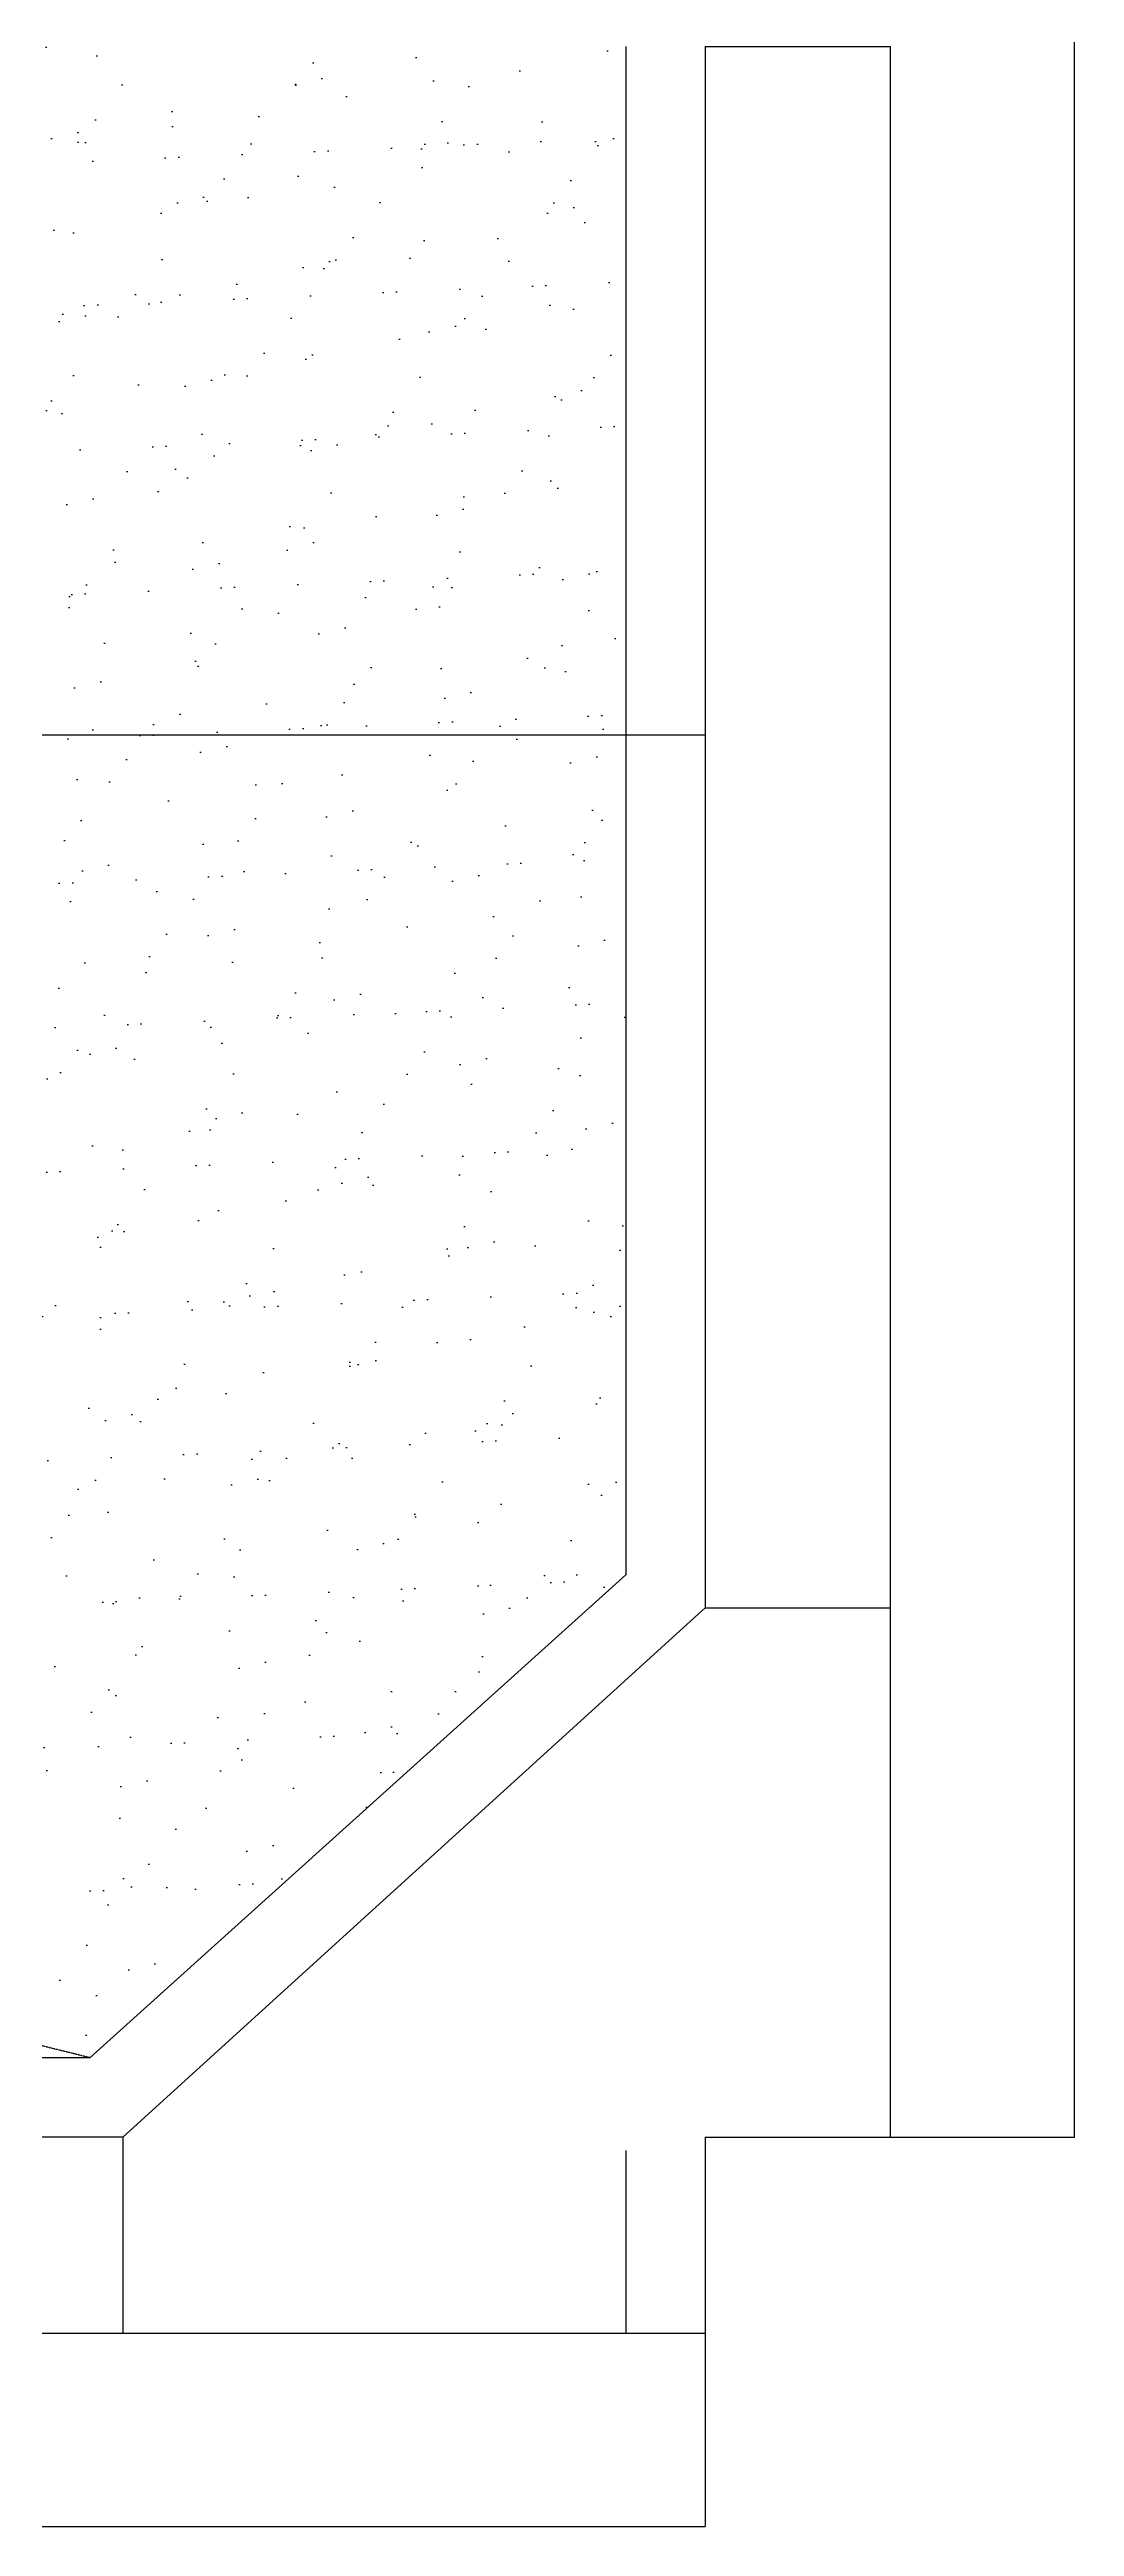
# Model space of a CAD drawing. Header units: millimetres. Extents: x -249630 to 95394, y -188036 to 109963.
# Drawn here: x -87939 to -85518, y 28808 to 34658 of the extents above; entities that cross this region are included whole.
import ezdxf

# ---------------------------------------------------------------- set-up
doc = ezdxf.new("R2010")
doc.units = ezdxf.units.MM
doc.header["$PDMODE"] = 2
doc.linetypes.add('HIDDEN2', pattern=[4.7625, 3.175, -1.5875])
for name, color, linetype in [('04', 4, 'Continuous'), ('Arboles', 86, 'Continuous'), ('cotas', 1, 'Continuous'), ('Layer11', 30, 'Continuous'), ('Layer2', 8, 'Continuous')]:
    doc.layers.add(name, color=color, linetype=linetype)
doc.styles.add('COTAS', font='arial.ttf', dxfattribs={"width": 1.1})
doc.dimstyles.new('Copy of COTA1-50', dxfattribs={"dimscale": 0.5, "dimtxt": 0.22, "dimasz": 0.12, "dimexe": 0.08, "dimexo": 0.05, "dimgap": 0.076, "dimtad": 2, "dimtih": 1, "dimtoh": 1, "dimzin": 4, "dimdsep": 46, "dimtxsty": 'COTAS', "dimblk": 'ARCHTICK', "dimcen": -0.1, "dimclrd": 141, "dimclre": 141, "dimclrt": 11, "dimadec": 0, "dimazin": 0, "dimtfac": 1, "dimtix": 1, "dimtmove": 1, "dimatfit": 3, "dimfxl": 1, "dimtolj": 1, "dimtzin": 0, "dimarcsym": 0})
doc.dimstyles.new('COTA1-50', dxfattribs={"dimscale": 0.5, "dimtxt": 0.22, "dimasz": 0.12, "dimexe": 0.08, "dimexo": 0.05, "dimgap": 0.076, "dimtad": 2, "dimzin": 4, "dimdsep": 46, "dimtxsty": 'COTAS', "dimblk": 'ARCHTICK', "dimcen": -0.1, "dimclrd": 141, "dimclre": 141, "dimclrt": 11, "dimadec": 0, "dimazin": 0, "dimtfac": 1, "dimtix": 1, "dimtmove": 1, "dimatfit": 3, "dimfxl": 1, "dimtolj": 1, "dimtzin": 0, "dimarcsym": 0})
pattern_1 = [(82.5, (-230894.77, -222643.12), (-178.69067, 167.37674), [0, -193.04, 0, -215.9, 0, -206.375]), (52.5, (-230894.77, -222643.12), (-94.50546, 412.36643), [0, -104.14, 0, -173.99, 0, -66.675]), (12.5, (-231005.23, -222753.58), (279.14991, 280.16616), [0, -63.5, 0, -228.6, 0, -298.45]), (2.5, (-231005.23, -222753.58), (191.14055, 348.7754), [0, -31.75, 0, -149.86, 0, -171.45])]

# ---------------------------------------------------------------- blocks, each defined once
blk = doc.blocks.new('_ArchTick')
at = {"color": 0, "linetype": 'ByBlock', "const_width": 0.15}
blk.add_lwpolyline([(-0.5, -0.5), (0.5, 0.5)], dxfattribs=at)
blk = doc.blocks.new('*D61')
at = {"layer": 'cotas', "color": 141, "lineweight": -2, "transparency": 16777216}
for p, q in [((-99140.5, 29264.5), (-99140.5, 28808.4)), ((-86390.5, 29264.5), (-86390.5, 28808.4)), ((-99140.5, 28808.4), (-86390.5, 28808.4))]:
    blk.add_line(p, q, dxfattribs=at)
at = {"layer": 'Defpoints', "color": 0, "transparency": 16777216}
for p in [(-99140.5, 29264.6), (-86390.5, 29264.6), (-86390.5, 28808.4)]:
    blk.add_point(p, dxfattribs=at)
at = {"layer": 'cotas', "color": 141, "lineweight": -2, "transparency": 16777216, "xscale": 0.06, "yscale": 0.06, "zscale": 0.06, "rotation": 180}
blk.add_blockref('_ArchTick', (-99140.5, 28808.4), dxfattribs=at)
at = {"layer": 'cotas', "color": 141, "lineweight": -2, "transparency": 16777216, "xscale": 0.06, "yscale": 0.06, "zscale": 0.06}
blk.add_blockref('_ArchTick', (-86390.5, 28808.4), dxfattribs=at)
at = {"layer": 'cotas', "color": 11, "transparency": 16777216, "insert": (-92765.5, 28808.4), "char_height": 0.11, "attachment_point": 5, "style": 'COTAS'}
blk.add_mtext('\\A1;12750.00', dxfattribs=at)
blk = doc.blocks.new('*D69')
at = {"layer": 'cotas', "color": 141, "lineweight": -2, "transparency": 16777216}
for p, q in [((-89453, 33477.7), (-89453, 33039.6)), ((-86390.5, 33477.7), (-86390.5, 33039.6)), ((-89453, 33039.7), (-86390.5, 33039.7))]:
    blk.add_line(p, q, dxfattribs=at)
at = {"layer": 'Defpoints', "color": 0, "transparency": 16777216}
for p in [(-89453, 33477.8), (-86390.5, 33477.8), (-86390.5, 33039.7)]:
    blk.add_point(p, dxfattribs=at)
at = {"layer": 'cotas', "color": 141, "lineweight": -2, "transparency": 16777216, "xscale": 0.06, "yscale": 0.06, "zscale": 0.06, "rotation": 180}
blk.add_blockref('_ArchTick', (-89453, 33039.7), dxfattribs=at)
at = {"layer": 'cotas', "color": 141, "lineweight": -2, "transparency": 16777216, "xscale": 0.06, "yscale": 0.06, "zscale": 0.06}
blk.add_blockref('_ArchTick', (-86390.5, 33039.7), dxfattribs=at)
at = {"layer": 'cotas', "color": 11, "transparency": 16777216, "insert": (-87921.7, 33039.6), "char_height": 0.11, "attachment_point": 5, "style": 'COTAS'}
blk.add_mtext('\\A1;3062.50', dxfattribs=at)
blk = doc.blocks.new('*D74')
at = {"layer": 'cotas', "color": 141, "lineweight": -2, "transparency": 16777216}
for p, q in [((-85953.2, 58040.3), (-85518.4, 58040.3)), ((-85518.4, 29727.8), (-85518.4, 58040.3)), ((-85953.2, 29727.8), (-85518.4, 29727.8))]:
    blk.add_line(p, q, dxfattribs=at)
at = {"layer": 'Defpoints', "color": 0, "transparency": 16777216}
for p in [(-85953.2, 58040.3), (-85518.4, 58040.3), (-85953.2, 29727.8)]:
    blk.add_point(p, dxfattribs=at)
at = {"layer": 'cotas', "color": 141, "lineweight": -2, "transparency": 16777216, "xscale": 0.06, "yscale": 0.06, "zscale": 0.06}
for p, rotation in [((-85518.4, 58040.3), 90), ((-85518.4, 29727.8), 270)]:
    blk.add_blockref('_ArchTick', p, dxfattribs=dict(at, rotation=rotation))
at = {"layer": 'cotas', "color": 11, "transparency": 16777216, "insert": (-85518.3, 43884), "char_height": 0.11, "attachment_point": 5, "rotation": 90, "style": 'COTAS'}
blk.add_mtext('\\A1;28312.50', dxfattribs=at)
blk = doc.blocks.new('*D210')
at = {"layer": 'Defpoints', "color": 0, "transparency": 16777216}
for p in [(-88640.5, 29727.8), (-87765.5, 29727.8), (-87765.5, 29264.6)]:
    blk.add_point(p, dxfattribs=at)
at = {"layer": 'Layer11', "color": 141, "lineweight": -2, "transparency": 16777216}
for p, q in [((-88640.5, 29727.7), (-88640.5, 29264.5)), ((-87765.5, 29727.7), (-87765.5, 29264.5)), ((-88640.5, 29264.6), (-87765.5, 29264.6))]:
    blk.add_line(p, q, dxfattribs=at)
at = {"layer": 'Layer11', "color": 141, "lineweight": -2, "transparency": 16777216, "xscale": 0.06, "yscale": 0.06, "zscale": 0.06, "rotation": 180}
blk.add_blockref('_ArchTick', (-88640.5, 29264.6), dxfattribs=at)
at = {"layer": 'Layer11', "color": 141, "lineweight": -2, "transparency": 16777216, "xscale": 0.06, "yscale": 0.06, "zscale": 0.06}
blk.add_blockref('_ArchTick', (-87765.5, 29264.6), dxfattribs=at)
at = {"layer": 'Layer11', "color": 11, "transparency": 16777216, "insert": (-88203, 29264.5), "char_height": 0.11, "attachment_point": 5, "style": 'COTAS'}
blk.add_mtext('\\A1;875.00', dxfattribs=at)
blk = doc.blocks.new('*D211')
at = {"layer": 'Defpoints', "color": 0, "transparency": 16777216}
for p in [(-87765.5, 29727.8), (-86578, 29696.5), (-86578, 29264.6)]:
    blk.add_point(p, dxfattribs=at)
at = {"layer": 'Layer11', "color": 141, "lineweight": -2, "transparency": 16777216}
for p, q in [((-87765.5, 29727.7), (-87765.5, 29264.5)), ((-86578, 29696.5), (-86578, 29264.5)), ((-87765.5, 29264.6), (-86578, 29264.6))]:
    blk.add_line(p, q, dxfattribs=at)
at = {"layer": 'Layer11', "color": 141, "lineweight": -2, "transparency": 16777216, "xscale": 0.06, "yscale": 0.06, "zscale": 0.06, "rotation": 180}
blk.add_blockref('_ArchTick', (-87765.5, 29264.6), dxfattribs=at)
at = {"layer": 'Layer11', "color": 141, "lineweight": -2, "transparency": 16777216, "xscale": 0.06, "yscale": 0.06, "zscale": 0.06}
blk.add_blockref('_ArchTick', (-86578, 29264.6), dxfattribs=at)
at = {"layer": 'Layer11', "color": 11, "transparency": 16777216, "insert": (-87171.7, 29264.5), "char_height": 0.11, "attachment_point": 5, "style": 'COTAS'}
blk.add_mtext('\\A1;1187.50', dxfattribs=at)
blk = doc.blocks.new('*D212')
at = {"layer": 'Defpoints', "color": 0, "transparency": 16777216}
for p in [(-86390.5, 29727.8), (-86578, 29696.5), (-86390.5, 29264.6)]:
    blk.add_point(p, dxfattribs=at)
at = {"layer": 'Layer11', "color": 141, "lineweight": -2, "transparency": 16777216}
for p, q in [((-86390.5, 29727.7), (-86390.5, 29264.5)), ((-86578, 29696.5), (-86578, 29264.5)), ((-86578, 29264.6), (-86390.5, 29264.6))]:
    blk.add_line(p, q, dxfattribs=at)
at = {"layer": 'Layer11', "color": 141, "lineweight": -2, "transparency": 16777216, "xscale": 0.06, "yscale": 0.06, "zscale": 0.06, "rotation": 180}
blk.add_blockref('_ArchTick', (-86578, 29264.6), dxfattribs=at)
at = {"layer": 'Layer11', "color": 141, "lineweight": -2, "transparency": 16777216, "xscale": 0.06, "yscale": 0.06, "zscale": 0.06}
blk.add_blockref('_ArchTick', (-86390.5, 29264.6), dxfattribs=at)
at = {"layer": 'Layer11', "color": 11, "transparency": 16777216, "insert": (-86484.2, 29264.5), "char_height": 0.11, "attachment_point": 5, "style": 'COTAS'}
blk.add_mtext('\\A1;187.50', dxfattribs=at)
blk = doc.blocks.new('*D218')
at = {"layer": 'cotas', "color": 141, "lineweight": -2, "transparency": 16777216}
for p, q in [((-86390.5, 34665.3), (-85953.1, 34665.3)), ((-85953.2, 34665.3), (-85953.2, 30977.8)), ((-86390.5, 30977.8), (-85953.1, 30977.8))]:
    blk.add_line(p, q, dxfattribs=at)
at = {"layer": 'Defpoints', "color": 0, "transparency": 16777216}
for p in [(-86390.5, 34665.3), (-86390.5, 30977.8), (-85953.2, 30977.8)]:
    blk.add_point(p, dxfattribs=at)
at = {"layer": 'cotas', "color": 141, "lineweight": -2, "transparency": 16777216, "xscale": 0.06, "yscale": 0.06, "zscale": 0.06}
for p, rotation in [((-85953.2, 34665.3), 90), ((-85953.2, 30977.8), 270)]:
    blk.add_blockref('_ArchTick', p, dxfattribs=dict(at, rotation=rotation))
at = {"layer": 'cotas', "color": 11, "transparency": 16777216, "insert": (-85953.1, 32821.5), "char_height": 0.11, "attachment_point": 5, "rotation": 90, "style": 'COTAS'}
blk.add_mtext('\\A1;3687.50', dxfattribs=at)
blk = doc.blocks.new('*D219')
at = {"layer": 'cotas', "color": 141, "lineweight": -2, "transparency": 16777216}
for p, q in [((-86390.5, 30977.8), (-85953.1, 30977.8)), ((-85953.2, 30977.8), (-85953.2, 29727.8)), ((-86390.5, 29727.8), (-85953.1, 29727.8))]:
    blk.add_line(p, q, dxfattribs=at)
at = {"layer": 'Defpoints', "color": 0, "transparency": 16777216}
for p in [(-86390.5, 30977.8), (-86390.5, 29727.8), (-85953.2, 29727.8)]:
    blk.add_point(p, dxfattribs=at)
at = {"layer": 'cotas', "color": 141, "lineweight": -2, "transparency": 16777216, "xscale": 0.06, "yscale": 0.06, "zscale": 0.06}
for p, rotation in [((-85953.2, 30977.8), 90), ((-85953.2, 29727.8), 270)]:
    blk.add_blockref('_ArchTick', p, dxfattribs=dict(at, rotation=rotation))
at = {"layer": 'cotas', "color": 11, "transparency": 16777216, "insert": (-85953.1, 30352.8), "char_height": 0.11, "attachment_point": 5, "rotation": 90, "style": 'COTAS'}
blk.add_mtext('\\A1;1250.00', dxfattribs=at)

msp = doc.modelspace()

# ---------------------------------------------------------------- hatches: boundary and pattern name
at = {"layer": 'Arboles'}
h = msp.add_hatch(dxfattribs=at)
h.set_pattern_fill('AR-SAND', color=256, scale=5, angle=45, style=0, double=1)
h.set_pattern_definition(pattern_1)
h.paths.add_polyline_path([(-89947.137, 36398.183), (-89947.137, 35598.183), (-90246.256, 35598.183, -0.01236118), (-90194.131, 35473.183), (-89947.137, 35473.183), (-89947.137, 34673.183), (-90080.871, 34673.183, 0.00234352), (-90082.998, 34548.183), (-89947.137, 34548.183), (-89947.137, 33748.183), (-90023.9, 33748.183), (-89956.674, 33670.753), (-89930.237, 33616.285), (-89930.237, 33574.268), (-89947.137, 33549.669), (-89947.137, 32823.183), (-90093.354, 32823.183, 0.00006947), (-90093.394, 32796.158, -0.37069982), (-90074.94, 32770.326, 0.00061449), (-90073.284, 32723.914, 0.00034068), (-90074.216, 32698.183), (-89947.137, 32698.183), (-89947.137, 32665.273), (-89452.993, 32665.273), (-89452.993, 33477.773), (-89765.493, 33477.773), (-89765.493, 33790.273), (-89452.993, 33790.273), (-89452.993, 34665.273), (-89452.993, 34690.273, -1), (-89452.993, 34740.273), (-89452.993, 35188.401, -0.41421356), (-89492.365, 35227.773, -0.41421356), (-89452.993, 35267.145), (-89452.993, 35740.273, -1), (-89452.993, 35790.273), (-87577.993, 35790.273), (-87549.75, 35831.532, 0.15120189), (-87577.993, 35840.273), (-88500.16, 35840.273), (-89452.993, 35840.273), (-89452.993, 36915.273), (-89765.493, 36915.273), (-89765.493, 37227.773), (-92827.993, 37227.773), (-92827.993, 32665.273), (-92447.137, 32665.273), (-92447.137, 32698.183), (-92302.349, 32698.183, 0.00034068), (-92303.281, 32723.914, 0.00061449), (-92301.625, 32770.326, -0.37069982), (-92283.171, 32796.158, 0.00006947), (-92283.211, 32823.183), (-92447.137, 32823.183), (-92447.137, 33623.183), (-92442.98, 33623.183), (-92419.891, 33670.753), (-92352.665, 33748.183), (-92447.137, 33748.183), (-92447.137, 34548.183), (-92293.567, 34548.183, 0.00234352), (-92295.694, 34673.183), (-92447.137, 34673.183), (-92447.137, 35473.183), (-92182.434, 35473.183, -0.01236118), (-92130.309, 35598.183), (-92447.137, 35598.183), (-92447.137, 36398.183), (-91697.137, 36398.183), (-91697.137, 36293.301, -0.12991394), (-91683.012, 36239.855), (-90697.137, 36239.855), (-90697.137, 36398.183)])
h.paths.add_polyline_path([(-89793.475, 33026.54), (-89425.011, 33026.54), (-89425.011, 32817.383), (-89793.475, 32817.383)], flags=24)
h.paths.add_polyline_path([(-91690.89, 36253.45), (-90481.012, 36253.45), (-90481.012, 36464.061), (-91690.89, 36464.061)], flags=25)
h.paths.add_polyline_path([(-91732.709, 36465.347), (-90643.732, 36465.347), (-90643.732, 36740.12), (-91732.709, 36740.12)], flags=24)
h = msp.add_hatch(dxfattribs=at)
h.set_pattern_fill('AR-SAND', color=256, scale=5, angle=45, style=0, double=1)
h.set_pattern_definition(pattern_1)
h.paths.add_polyline_path([(-89452.993, 34665.273), (-89452.993, 32665.273), (-86577.993, 32665.273), (-86577.993, 34415.273), (-86577.993, 34665.273), (-86702.993, 34665.273)])
h.paths.add_polyline_path([(-88154.414, 33026.54), (-87689.071, 33026.54), (-87689.071, 32817.383), (-88154.414, 32817.383)], flags=24)
h.paths.add_polyline_path([(-88969.098, 33452.862), (-88969.098, 33821.327), (-88759.941, 33821.327), (-88759.941, 33452.862)], flags=24)
h = msp.add_hatch(dxfattribs=at)
h.set_pattern_fill('AR-SAND', color=256, scale=5, angle=45, style=0, double=1)
h.set_pattern_definition(pattern_1)
h.paths.add_polyline_path([(-89452.993, 32665.273), (-89947.137, 32522.231), (-89947.137, 31898.183), (-90050.311, 31898.183, -0.01359231), (-90050.82, 31773.183), (-89947.137, 31773.183), (-89947.137, 30973.183), (-90200.44, 30973.183), (-90216.833, 30967.167, -0.00039794), (-90217.871, 30964.654, -0.10917358), (-90226.984, 30848.183), (-89947.137, 30848.183), (-89947.137, 30436.067), (-88853.143, 30165.273), (-87953.078, 30165.273), (-87953.078, 29942.481), (-87843.158, 29915.273), (-86577.993, 31055.438), (-86577.993, 32665.273)])

# ---------------------------------------------------------------- linework, layer by layer
at = {"layer": '04'}
for p, q in [((-86577.993, 34665.273), (-86577.993, 34415.273)), ((-86390.493, 34665.273), (-86390.493, 30977.773)), ((-86577.993, 34415.273), (-86577.993, 31055.438)), ((-86577.993, 31055.438), (-87843.158, 29915.273)), ((-86390.493, 30977.773), (-87765.493, 29727.773)), ((-87843.158, 29915.273), (-88640.493, 29915.273)), ((-87765.493, 29727.773), (-88640.493, 29727.773))]:
    msp.add_line(p, q, dxfattribs=at)
at = {"layer": 'Layer2', "linetype": 'HIDDEN2', "ltscale": 0.15}
msp.add_lwpolyline([(-87843.158, 29915.273), (-98952.993, 32665.273)], dxfattribs=at)

# ---------------------------------------------------------------- dimensions: what is measured, and where the dimension line sits
at = {"layer": 'cotas'}
for base, p1, p2, picture, middle in [((-85518.395, 58040.273), (-85953.183, 29727.773), (-85953.183, 58040.273), '*D74', (-85518.301, 43884.023)), ((-85953.183, 30977.773), (-86390.493, 34665.273), (-86390.493, 30977.773), '*D218', (-85953.088, 32821.523)), ((-85953.183, 29727.773), (-86390.493, 30977.773), (-86390.493, 29727.773), '*D219', (-85953.088, 30352.773))]:
    dim = msp.add_linear_dim(base=base, p1=p1, p2=p2, angle=90, dimstyle='COTA1-50', dxfattribs=at)
    dim.commit()
    dim.dimension.update_dxf_attribs({"geometry": picture, "text_midpoint": middle})
for base, p1, p2, picture, middle in [((-86390.493, 33039.665), (-89452.993, 33477.773), (-86390.493, 33477.773), '*D69', (-87921.743, 33039.571)), ((-86390.493, 28808.45), (-99140.493, 29264.557), (-86390.493, 29264.557), '*D61', (-92765.493, 28808.356))]:
    dim = msp.add_linear_dim(base=base, p1=p1, p2=p2, dimstyle='COTA1-50', dxfattribs=at)
    dim.commit()
    dim.dimension.update_dxf_attribs({"geometry": picture, "text_midpoint": middle})
at = {"layer": 'Layer11'}
for base, p1, p2, picture, middle in [((-87765.493, 29264.557), (-88640.493, 29727.773), (-87765.493, 29727.773), '*D210', (-88202.993, 29264.463)), ((-86577.993, 29264.557), (-87765.493, 29727.773), (-86577.993, 29696.523), '*D211', (-87171.743, 29264.463)), ((-86390.493, 29264.557), (-86577.993, 29696.523), (-86390.493, 29727.773), '*D212', (-86484.243, 29264.463))]:
    dim = msp.add_linear_dim(base=base, p1=p1, p2=p2, dimstyle='Copy of COTA1-50', dxfattribs=at)
    dim.commit()
    dim.dimension.update_dxf_attribs({"geometry": picture, "text_midpoint": middle})

doc.saveas('drawing.dxf')
